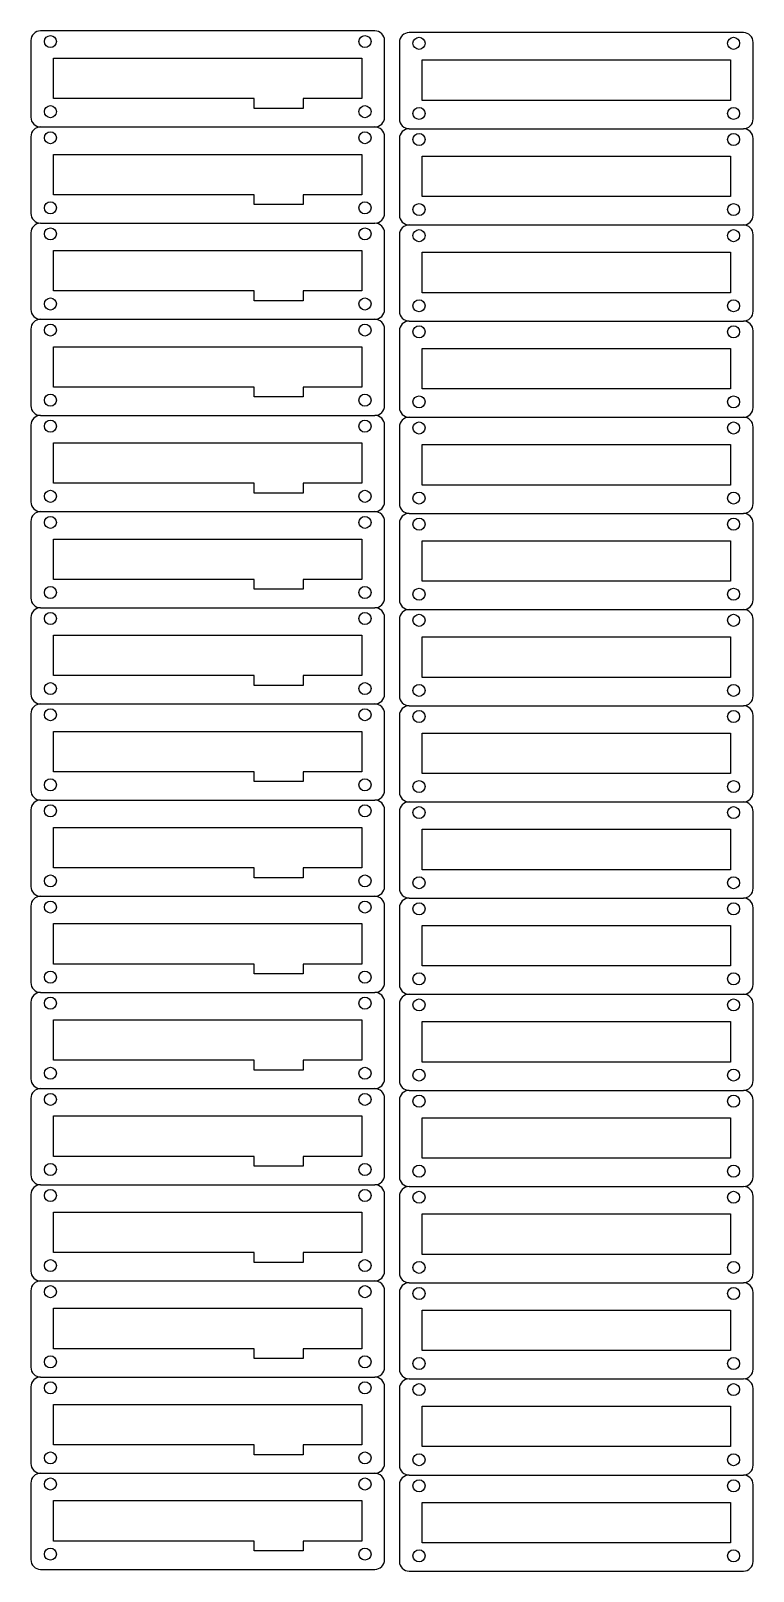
# Model space of a CAD drawing. Extents: x 3 to 225, y 21 to 493.
import ezdxf

# ---------------------------------------------------------------- set-up
doc = ezdxf.new("R2010")
doc.units = 0
doc.header["$LTSCALE"] = 10
doc.layers.add('20', color=7, linetype='CONTINUOUS')

msp = doc.modelspace()

# ---------------------------------------------------------------- linework, layer by layer
at = {"layer": '20', "color": 1, "linetype": 'CONTINUOUS'}
for p, q in [((108.89, 493.3), (6.39, 493.3)), ((221.97, 492.76), (119.47, 492.76)), ((3.39, 490.3), (3.39, 466.8)), ((111.89, 466.8), (111.89, 490.3)), ((116.47, 489.76), (116.47, 466.26)), ((224.97, 466.26), (224.97, 489.76)), ((6.39, 463.8), (108.89, 463.8)), ((119.47, 463.26), (221.97, 463.26)), ((3.39, 460.8), (3.39, 437.3)), ((111.89, 437.3), (111.89, 460.8)), ((116.47, 460.26), (116.47, 436.76)), ((224.97, 436.76), (224.97, 460.26)), ((3.39, 431.3), (3.39, 407.8)), ((6.39, 434.3), (108.89, 434.3)), ((111.89, 407.8), (111.89, 431.3)), ((116.47, 430.76), (116.47, 407.26)), ((119.47, 433.76), (221.97, 433.76)), ((224.97, 407.26), (224.97, 430.76)), ((3.39, 401.8), (3.39, 378.3)), ((6.39, 404.8), (108.89, 404.8)), ((111.89, 378.3), (111.89, 401.8)), ((119.47, 404.26), (221.97, 404.26)), ((116.47, 401.26), (116.47, 377.76)), ((224.97, 377.76), (224.97, 401.26)), ((6.39, 375.3), (108.89, 375.3)), ((119.47, 374.76), (221.97, 374.76)), ((3.39, 372.3), (3.39, 348.8)), ((111.89, 348.8), (111.89, 372.3)), ((116.47, 371.76), (116.47, 348.26)), ((224.97, 348.26), (224.97, 371.76)), ((6.39, 345.8), (108.89, 345.8)), ((119.47, 345.26), (221.97, 345.26)), ((3.39, 342.8), (3.39, 319.3)), ((111.89, 319.3), (111.89, 342.8)), ((116.47, 342.26), (116.47, 318.76)), ((224.97, 318.76), (224.97, 342.26)), ((3.39, 313.3), (3.39, 289.8)), ((6.39, 316.3), (108.89, 316.3)), ((111.89, 289.8), (111.89, 313.3)), ((116.47, 312.76), (116.47, 289.26)), ((119.47, 315.76), (221.97, 315.76)), ((224.97, 289.26), (224.97, 312.76)), ((3.39, 283.8), (3.39, 260.3)), ((6.39, 286.8), (108.89, 286.8)), ((111.89, 260.3), (111.89, 283.8)), ((119.47, 286.26), (221.97, 286.26)), ((116.47, 283.26), (116.47, 259.76)), ((224.97, 259.76), (224.97, 283.26)), ((6.39, 257.3), (108.89, 257.3)), ((119.47, 256.76), (221.97, 256.76)), ((3.39, 254.3), (3.39, 230.8)), ((111.89, 230.8), (111.89, 254.3)), ((116.47, 253.76), (116.47, 230.26)), ((224.97, 230.26), (224.97, 253.76)), ((6.39, 227.8), (108.89, 227.8)), ((119.47, 227.26), (221.97, 227.26)), ((3.39, 224.8), (3.39, 201.3)), ((111.89, 201.3), (111.89, 224.8)), ((116.47, 224.26), (116.47, 200.76)), ((224.97, 200.76), (224.97, 224.26)), ((3.39, 195.3), (3.39, 171.8)), ((6.39, 198.3), (108.89, 198.3)), ((111.89, 171.8), (111.89, 195.3)), ((116.47, 194.76), (116.47, 171.26)), ((119.47, 197.76), (221.97, 197.76)), ((224.97, 171.26), (224.97, 194.76)), ((3.39, 165.8), (3.39, 142.3)), ((6.39, 168.8), (108.89, 168.8)), ((111.89, 142.3), (111.89, 165.8)), ((119.47, 168.26), (221.97, 168.26)), ((116.47, 165.26), (116.47, 141.76)), ((224.97, 141.76), (224.97, 165.26)), ((6.39, 139.3), (108.89, 139.3)), ((119.47, 138.76), (221.97, 138.76)), ((3.39, 136.3), (3.39, 112.8)), ((111.89, 112.8), (111.89, 136.3)), ((116.47, 135.76), (116.47, 112.26)), ((224.97, 112.26), (224.97, 135.76)), ((6.39, 109.8), (108.89, 109.8)), ((119.47, 109.26), (221.97, 109.26)), ((3.39, 106.8), (3.39, 83.3)), ((111.89, 83.3), (111.89, 106.8)), ((116.47, 106.26), (116.47, 82.76)), ((224.97, 82.76), (224.97, 106.26)), ((3.39, 77.3), (3.39, 53.8)), ((6.39, 80.3), (108.89, 80.3)), ((111.89, 53.8), (111.89, 77.3)), ((116.47, 76.76), (116.47, 53.26)), ((119.47, 79.76), (221.97, 79.76)), ((224.97, 53.26), (224.97, 76.76)), ((3.39, 47.8), (3.39, 24.3)), ((6.39, 50.8), (108.89, 50.8)), ((111.89, 24.3), (111.89, 47.8)), ((116.47, 47.26), (116.47, 23.76)), ((119.47, 50.26), (221.97, 50.26)), ((224.97, 23.76), (224.97, 47.26)), ((6.39, 21.3), (108.89, 21.3)), ((119.47, 20.76), (221.97, 20.76))]:
    msp.add_line(p, q, dxfattribs=at)
at = {"layer": '20', "color": 1, "linetype": 'CONTINUOUS', "flags": 128}
for points in [[(10.39, 484.9), (104.89, 484.9), (104.89, 472.5), (86.89, 472.5), (86.89, 469.5), (71.89, 469.5), (71.89, 472.5), (10.39, 472.5), (10.39, 484.9)], [(123.47, 484.36), (217.97, 484.36), (217.97, 471.96), (123.47, 471.96), (123.47, 484.36)], [(10.39, 455.4), (104.89, 455.4), (104.89, 443), (86.89, 443), (86.89, 440), (71.89, 440), (71.89, 443), (10.39, 443), (10.39, 455.4)], [(123.47, 454.86), (217.97, 454.86), (217.97, 442.46), (123.47, 442.46), (123.47, 454.86)], [(10.39, 425.9), (104.89, 425.9), (104.89, 413.5), (86.89, 413.5), (86.89, 410.5), (71.89, 410.5), (71.89, 413.5), (10.39, 413.5), (10.39, 425.9)], [(123.47, 425.36), (217.97, 425.36), (217.97, 412.96), (123.47, 412.96), (123.47, 425.36)], [(10.39, 396.4), (104.89, 396.4), (104.89, 384), (86.89, 384), (86.89, 381), (71.89, 381), (71.89, 384), (10.39, 384), (10.39, 396.4)], [(123.47, 395.86), (217.97, 395.86), (217.97, 383.46), (123.47, 383.46), (123.47, 395.86)], [(10.39, 366.9), (104.89, 366.9), (104.89, 354.5), (86.89, 354.5), (86.89, 351.5), (71.89, 351.5), (71.89, 354.5), (10.39, 354.5), (10.39, 366.9)], [(123.47, 366.36), (217.97, 366.36), (217.97, 353.96), (123.47, 353.96), (123.47, 366.36)], [(10.39, 337.4), (104.89, 337.4), (104.89, 325), (86.89, 325), (86.89, 322), (71.89, 322), (71.89, 325), (10.39, 325), (10.39, 337.4)], [(123.47, 336.86), (217.97, 336.86), (217.97, 324.46), (123.47, 324.46), (123.47, 336.86)], [(10.39, 307.9), (104.89, 307.9), (104.89, 295.5), (86.89, 295.5), (86.89, 292.5), (71.89, 292.5), (71.89, 295.5), (10.39, 295.5), (10.39, 307.9)], [(123.47, 307.36), (217.97, 307.36), (217.97, 294.96), (123.47, 294.96), (123.47, 307.36)], [(10.39, 278.4), (104.89, 278.4), (104.89, 266), (86.89, 266), (86.89, 263), (71.89, 263), (71.89, 266), (10.39, 266), (10.39, 278.4)], [(123.47, 277.86), (217.97, 277.86), (217.97, 265.46), (123.47, 265.46), (123.47, 277.86)], [(10.39, 248.9), (104.89, 248.9), (104.89, 236.5), (86.89, 236.5), (86.89, 233.5), (71.89, 233.5), (71.89, 236.5), (10.39, 236.5), (10.39, 248.9)], [(123.47, 248.36), (217.97, 248.36), (217.97, 235.96), (123.47, 235.96), (123.47, 248.36)], [(10.39, 219.4), (104.89, 219.4), (104.89, 207), (86.89, 207), (86.89, 204), (71.89, 204), (71.89, 207), (10.39, 207), (10.39, 219.4)], [(123.47, 218.86), (217.97, 218.86), (217.97, 206.46), (123.47, 206.46), (123.47, 218.86)], [(10.39, 189.9), (104.89, 189.9), (104.89, 177.5), (86.89, 177.5), (86.89, 174.5), (71.89, 174.5), (71.89, 177.5), (10.39, 177.5), (10.39, 189.9)], [(123.47, 189.36), (217.97, 189.36), (217.97, 176.96), (123.47, 176.96), (123.47, 189.36)], [(10.39, 160.4), (104.89, 160.4), (104.89, 148), (86.89, 148), (86.89, 145), (71.89, 145), (71.89, 148), (10.39, 148), (10.39, 160.4)], [(123.47, 159.86), (217.97, 159.86), (217.97, 147.46), (123.47, 147.46), (123.47, 159.86)], [(10.39, 130.9), (104.89, 130.9), (104.89, 118.5), (86.89, 118.5), (86.89, 115.5), (71.89, 115.5), (71.89, 118.5), (10.39, 118.5), (10.39, 130.9)], [(123.47, 130.36), (217.97, 130.36), (217.97, 117.96), (123.47, 117.96), (123.47, 130.36)], [(10.39, 101.4), (104.89, 101.4), (104.89, 89), (86.89, 89), (86.89, 86), (71.89, 86), (71.89, 89), (10.39, 89), (10.39, 101.4)], [(123.47, 100.86), (217.97, 100.86), (217.97, 88.46), (123.47, 88.46), (123.47, 100.86)], [(10.39, 71.9), (104.89, 71.9), (104.89, 59.5), (86.89, 59.5), (86.89, 56.5), (71.89, 56.5), (71.89, 59.5), (10.39, 59.5), (10.39, 71.9)], [(123.47, 71.36), (217.97, 71.36), (217.97, 58.96), (123.47, 58.96), (123.47, 71.36)], [(10.39, 42.4), (104.89, 42.4), (104.89, 30), (86.89, 30), (86.89, 27), (71.89, 27), (71.89, 30), (10.39, 30), (10.39, 42.4)], [(123.47, 41.86), (217.97, 41.86), (217.97, 29.46), (123.47, 29.46), (123.47, 41.86)]]:
    msp.add_lwpolyline(points, close=True, dxfattribs=at)
at = {"layer": '20', "color": 1, "linetype": 'CONTINUOUS'}
for centre in [(9.39, 490), (105.89, 490), (122.47, 489.46), (218.97, 489.46), (9.39, 468.5), (105.89, 468.5), (122.47, 467.96), (218.97, 467.96), (9.39, 460.5), (105.89, 460.5), (122.47, 459.96), (218.97, 459.96), (9.39, 439), (105.89, 439), (122.47, 438.46), (218.97, 438.46), (9.39, 431), (105.89, 431), (122.47, 430.46), (218.97, 430.46), (9.39, 409.5), (105.89, 409.5), (122.47, 408.96), (218.97, 408.96), (9.39, 401.5), (105.89, 401.5), (122.47, 400.96), (218.97, 400.96), (9.39, 380), (105.89, 380), (122.47, 379.46), (218.97, 379.46), (9.39, 372), (105.89, 372), (122.47, 371.46), (218.97, 371.46), (9.39, 350.5), (105.89, 350.5), (122.47, 349.96), (218.97, 349.96), (9.39, 342.5), (105.89, 342.5), (122.47, 341.96), (218.97, 341.96), (9.39, 321), (105.89, 321), (122.47, 320.46), (218.97, 320.46), (9.39, 313), (105.89, 313), (122.47, 312.46), (218.97, 312.46), (9.39, 291.5), (105.89, 291.5), (122.47, 290.96), (218.97, 290.96), (9.39, 283.5), (105.89, 283.5), (122.47, 282.96), (218.97, 282.96), (9.39, 262), (105.89, 262), (122.47, 261.46), (218.97, 261.46), (9.39, 254), (105.89, 254), (122.47, 253.46), (218.97, 253.46), (9.39, 232.5), (105.89, 232.5), (122.47, 231.96), (218.97, 231.96), (9.39, 224.5), (105.89, 224.5), (122.47, 223.96), (218.97, 223.96), (9.39, 203), (105.89, 203), (122.47, 202.46), (218.97, 202.46), (9.39, 195), (105.89, 195), (122.47, 194.46), (218.97, 194.46), (9.39, 173.5), (105.89, 173.5), (122.47, 172.96), (218.97, 172.96), (9.39, 165.5), (105.89, 165.5), (122.47, 164.96), (218.97, 164.96), (9.39, 144), (105.89, 144), (122.47, 143.46), (218.97, 143.46), (9.39, 136), (105.89, 136), (122.47, 135.46), (218.97, 135.46), (9.39, 114.5), (105.89, 114.5), (122.47, 113.96), (218.97, 113.96), (9.39, 106.5), (105.89, 106.5), (122.47, 105.96), (218.97, 105.96), (9.39, 85), (105.89, 85), (122.47, 84.46), (218.97, 84.46), (9.39, 77), (105.89, 77), (122.47, 76.46), (218.97, 76.46), (9.39, 55.5), (105.89, 55.5), (122.47, 54.96), (218.97, 54.96), (9.39, 47.5), (105.89, 47.5), (122.47, 46.96), (218.97, 46.96), (9.39, 26), (105.89, 26), (122.47, 25.46), (218.97, 25.46)]:
    msp.add_circle(centre, 1.85, dxfattribs=at)
for centre, start, end in [((6.39, 490.3), 90, 180), ((108.89, 490.3), 0, 90), ((119.47, 489.76), 90, 180), ((221.97, 489.76), 0, 90), ((6.39, 466.8), 180, 270), ((6.39, 460.8), 90, 180), ((108.89, 466.8), 270, 0), ((108.89, 460.8), 0, 90), ((119.47, 466.26), 180, 270), ((119.47, 460.26), 90, 180), ((221.97, 466.26), 270, 0), ((221.97, 460.26), 0, 90), ((6.39, 437.3), 180, 270), ((108.89, 437.3), 270, 0), ((119.47, 436.76), 180, 270), ((221.97, 436.76), 270, 0), ((6.39, 431.3), 90, 180), ((108.89, 431.3), 0, 90), ((119.47, 430.76), 90, 180), ((221.97, 430.76), 0, 90), ((6.39, 407.8), 180, 270), ((108.89, 407.8), 270, 0), ((119.47, 407.26), 180, 270), ((221.97, 407.26), 270, 0), ((6.39, 401.8), 90, 180), ((108.89, 401.8), 0, 90), ((119.47, 401.26), 90, 180), ((221.97, 401.26), 0, 90), ((6.39, 378.3), 180, 270), ((108.89, 378.3), 270, 0), ((6.39, 372.3), 90, 180), ((108.89, 372.3), 0, 90), ((119.47, 377.76), 180, 270), ((119.47, 371.76), 90, 180), ((221.97, 377.76), 270, 0), ((221.97, 371.76), 0, 90), ((6.39, 348.8), 180, 270), ((6.39, 342.8), 90, 180), ((108.89, 348.8), 270, 0), ((108.89, 342.8), 0, 90), ((119.47, 348.26), 180, 270), ((119.47, 342.26), 90, 180), ((221.97, 348.26), 270, 0), ((221.97, 342.26), 0, 90), ((6.39, 319.3), 180, 270), ((108.89, 319.3), 270, 0), ((119.47, 318.76), 180, 270), ((221.97, 318.76), 270, 0), ((6.39, 313.3), 90, 180), ((108.89, 313.3), 0, 90), ((119.47, 312.76), 90, 180), ((221.97, 312.76), 0, 90), ((6.39, 289.8), 180, 270), ((108.89, 289.8), 270, 0), ((119.47, 289.26), 180, 270), ((221.97, 289.26), 270, 0), ((6.39, 283.8), 90, 180), ((108.89, 283.8), 0, 90), ((119.47, 283.26), 90, 180), ((221.97, 283.26), 0, 90), ((6.39, 260.3), 180, 270), ((108.89, 260.3), 270, 0), ((6.39, 254.3), 90, 180), ((108.89, 254.3), 0, 90), ((119.47, 259.76), 180, 270), ((119.47, 253.76), 90, 180), ((221.97, 259.76), 270, 0), ((221.97, 253.76), 0, 90), ((6.39, 230.8), 180, 270), ((6.39, 224.8), 90, 180), ((108.89, 230.8), 270, 0), ((108.89, 224.8), 0, 90), ((119.47, 230.26), 180, 270), ((119.47, 224.26), 90, 180), ((221.97, 230.26), 270, 0), ((221.97, 224.26), 0, 90), ((6.39, 201.3), 180, 270), ((108.89, 201.3), 270, 0), ((119.47, 200.76), 180, 270), ((221.97, 200.76), 270, 0), ((6.39, 195.3), 90, 180), ((108.89, 195.3), 0, 90), ((119.47, 194.76), 90, 180), ((221.97, 194.76), 0, 90), ((6.39, 171.8), 180, 270), ((108.89, 171.8), 270, 0), ((119.47, 171.26), 180, 270), ((221.97, 171.26), 270, 0), ((6.39, 165.8), 90, 180), ((108.89, 165.8), 0, 90), ((119.47, 165.26), 90, 180), ((221.97, 165.26), 0, 90), ((6.39, 142.3), 180, 270), ((108.89, 142.3), 270, 0), ((6.39, 136.3), 90, 180), ((108.89, 136.3), 0, 90), ((119.47, 141.76), 180, 270), ((119.47, 135.76), 90, 180), ((221.97, 141.76), 270, 0), ((221.97, 135.76), 0, 90), ((6.39, 112.8), 180, 270), ((6.39, 106.8), 90, 180), ((108.89, 112.8), 270, 0), ((108.89, 106.8), 0, 90), ((119.47, 112.26), 180, 270), ((119.47, 106.26), 90, 180), ((221.97, 112.26), 270, 0), ((221.97, 106.26), 0, 90), ((6.39, 83.3), 180, 270), ((108.89, 83.3), 270, 0), ((119.47, 82.76), 180, 270), ((221.97, 82.76), 270, 0), ((6.39, 77.3), 90, 180), ((108.89, 77.3), 0, 90), ((119.47, 76.76), 90, 180), ((221.97, 76.76), 0, 90), ((6.39, 53.8), 180, 270), ((108.89, 53.8), 270, 0), ((119.47, 53.26), 180, 270), ((221.97, 53.26), 270, 0), ((6.39, 47.8), 90, 180), ((108.89, 47.8), 0, 90), ((119.47, 47.26), 90, 180), ((221.97, 47.26), 0, 90), ((6.39, 24.3), 180, 270), ((108.89, 24.3), 270, 0), ((119.47, 23.76), 180, 270), ((221.97, 23.76), 270, 0)]:
    msp.add_arc(centre, 3, start, end, dxfattribs=at)

doc.saveas('drawing.dxf')
